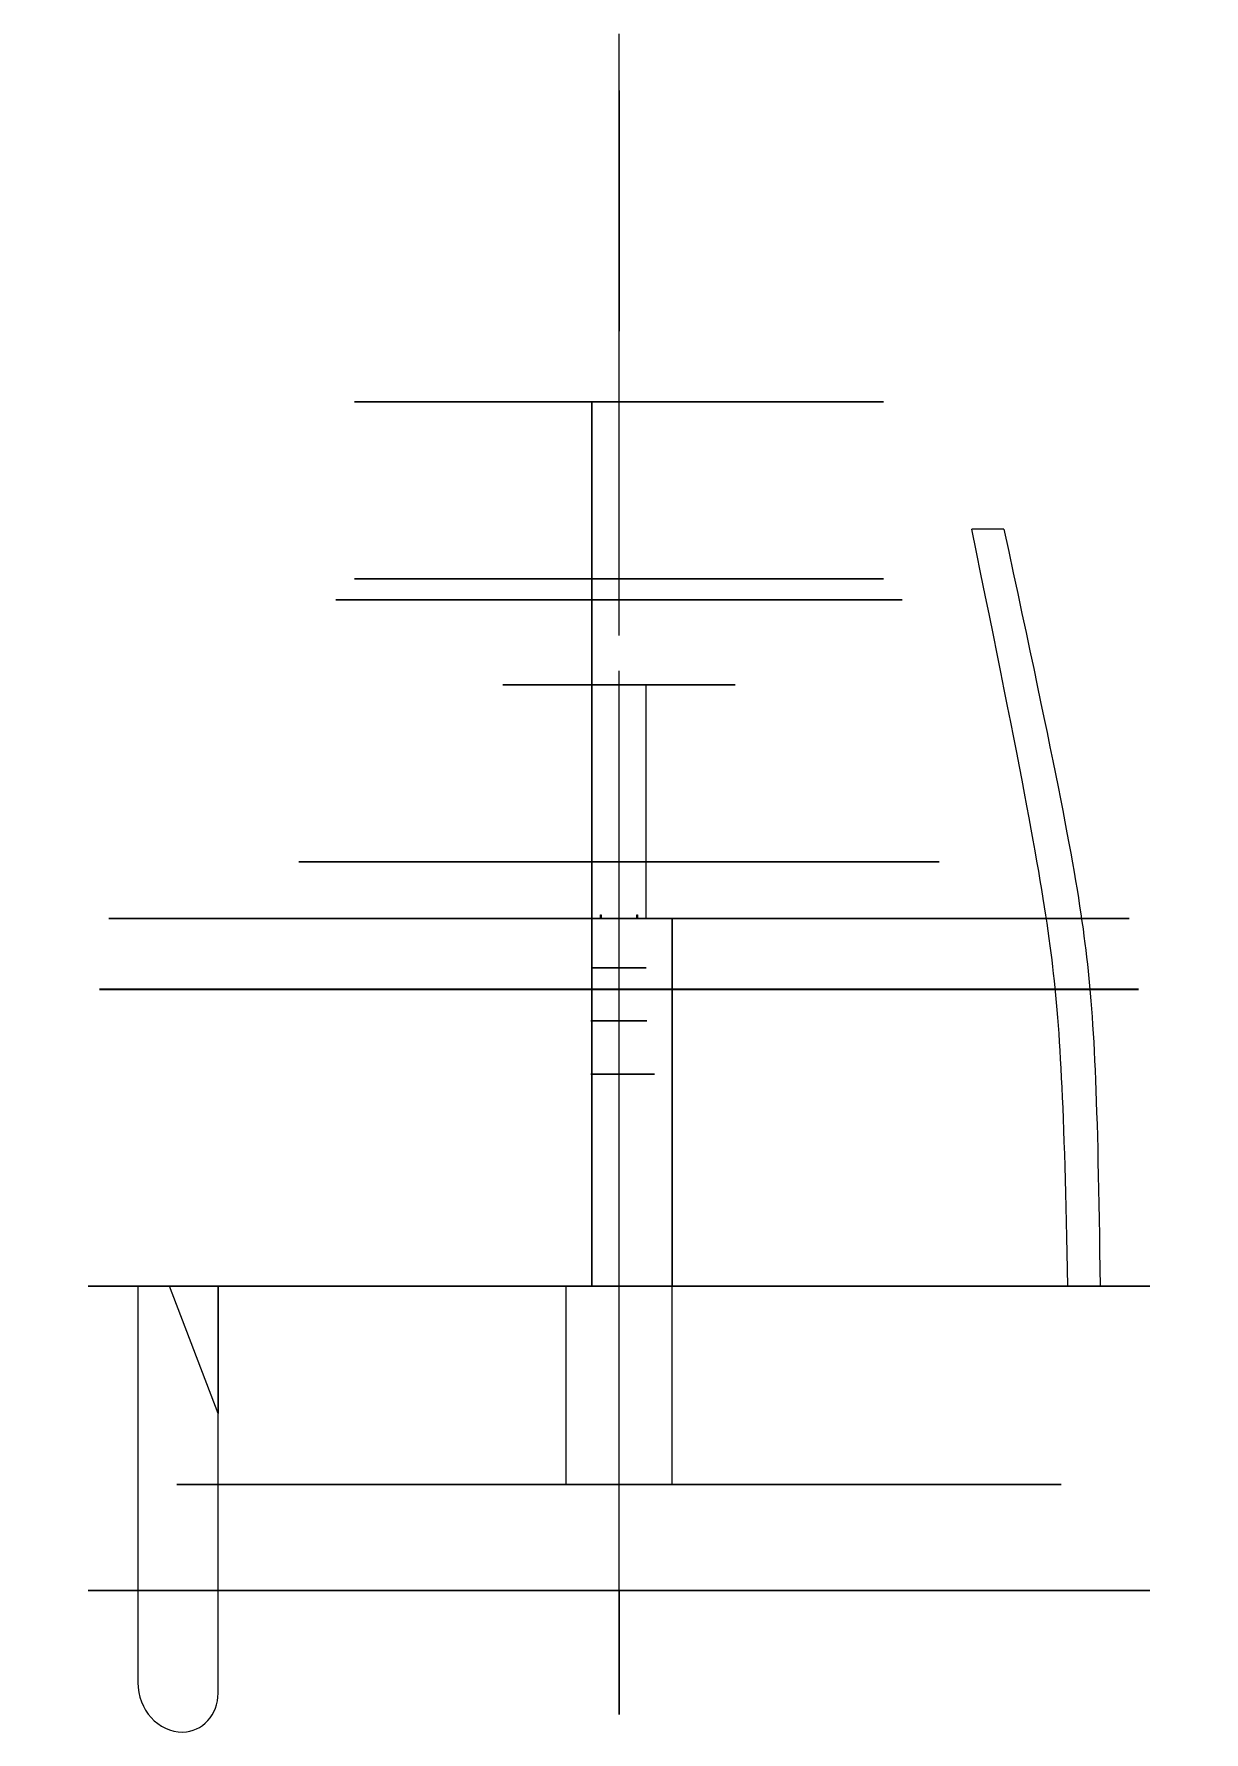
# Model space of a CAD drawing. Header units: centimetres. Extents: x -8.3 to 8.3, y -2 to 22.
import ezdxf

# ---------------------------------------------------------------- set-up
doc = ezdxf.new("R2010")
doc.units = ezdxf.units.CM
doc.header["$MEASUREMENT"] = 0
for name, color, linetype in [('DC  MOTOR v2_Sketch1', 7, 'Continuous'), ('Engine v84_Sketch1', 7, 'Continuous'), ('Engine v84_Sketch11', 7, 'Continuous'), ('Engine v84_Sketch12', 7, 'Continuous'), ('Engine v84_Sketch13', 7, 'Continuous'), ('Engine v84_Sketch14', 7, 'Continuous'), ('Engine v84_Sketch15', 7, 'Continuous'), ('Engine v84_Sketch16', 7, 'Continuous'), ('Engine v84_Sketch17', 7, 'Continuous'), ('Engine v84_Sketch18', 7, 'Continuous'), ('Engine v84_Sketch19', 7, 'Continuous'), ('Engine v84_Sketch20', 7, 'Continuous'), ('Engine v84_Sketch21', 7, 'Continuous'), ('Engine v84_Sketch22', 7, 'Continuous'), ('Engine v84_Sketch23', 7, 'Continuous'), ('Engine v84_Sketch24', 7, 'Continuous'), ('Engine v84_Sketch25', 7, 'Continuous'), ('Engine v84_Sketch26', 7, 'Continuous'), ('Engine v84_Sketch27', 7, 'Continuous'), ('Engine v84_Sketch28', 7, 'Continuous'), ('Engine v84_Sketch29', 7, 'Continuous'), ('Engine v84_Sketch30', 7, 'Continuous'), ('Engine v84_Sketch31', 7, 'Continuous'), ('Engine v84_Sketch32', 7, 'Continuous'), ('Engine v84_Sketch33', 7, 'Continuous'), ('Engine v84_Sketch34', 7, 'Continuous'), ('Engine v84_Sketch35', 7, 'Continuous'), ('Engine v84_Sketch36', 7, 'Continuous'), ('Engine v84_Sketch37', 7, 'Continuous'), ('Engine v84_Sketch38', 7, 'Continuous'), ('Engine v84_Sketch39', 7, 'Continuous'), ('Engine v84_Sketch4', 7, 'Continuous'), ('Engine v84_Sketch41', 7, 'Continuous'), ('Engine v84_Sketch42', 7, 'Continuous'), ('Engine v84_Sketch44', 7, 'Continuous'), ('Engine v84_Sketch45', 7, 'Continuous'), ('Engine v84_Sketch46', 7, 'Continuous'), ('Engine v84_Sketch48', 7, 'Continuous'), ('Engine v84_Sketch49', 7, 'Continuous'), ('Engine v84_Sketch5', 7, 'Continuous'), ('Engine v84_Sketch50', 7, 'Continuous'), ('Engine v84_Sketch6', 7, 'Continuous'), ('Engine v84_Sketch8', 7, 'Continuous'), ('Engine v84_Sketch9', 7, 'Continuous'), ('Turbofan v6_Sketch1', 7, 'Continuous'), ('Turbofan v6_Sketch2', 7, 'Continuous'), ('Turbofan v6_Sketch3', 7, 'Continuous')]:
    doc.layers.add(name, color=color, linetype=linetype)

# ---------------------------------------------------------------- blocks, each defined once
blk = doc.blocks.new('Turbofanv6')
at = {"layer": 'Turbofan v6_Sketch1', "extrusion": (0, 1, 0)}
for radius in [6, 5.75, 1.25, 0.7, 0.1]:
    blk.add_circle((0, 0), radius, dxfattribs=at)
at = {"layer": 'Turbofan v6_Sketch1'}
blk.add_point((0, 0), dxfattribs=at)
at = {"layer": 'Turbofan v6_Sketch2', "extrusion": (0, 1, 0)}
for radius in [6, 0.7, 0.7, 0.1]:
    blk.add_circle((0, 0, 1.5), radius, dxfattribs=at)
at = {"layer": 'Turbofan v6_Sketch2'}
blk.add_point((0, 1.5), dxfattribs=at)
at = {"layer": 'Turbofan v6_Sketch3'}
for p, q in [((0, -1.75, 0.02), (0, 0, 1.2)), ((0, 0, 1.2), (0, 0)), ((0, 0, 0.02), (0, -1.75, 0.02))]:
    blk.add_line(p, q, dxfattribs=at)
blk.add_point((0, 0), dxfattribs=at)
blk = doc.blocks.new('DCMOTORv2')
at = {"layer": 'DC  MOTOR v2_Sketch1'}
for p, q in [((0, 0, 0.75), (-0.325, 0, 0.75)), ((0, 0, 1.5), (1.35, 0, 1.5)), ((0, 0), (0, 0, 1.5)), ((1.35, 0), (0, 0)), ((1.35, 0, 0.75), (1.675, 0, 0.75)), ((1.35, 0, 1.5), (1.35, 0))]:
    blk.add_line(p, q, dxfattribs=at)
at = {"layer": 'DC  MOTOR v2_Sketch1', "extrusion": (0, 1, 0)}
for centre, start, end in [((-0.703, 0.75), 313.1426, 46.8574), ((-0.647, 0.75), 133.1426, 226.8574)]:
    blk.add_arc(centre, 1.028, start, end, dxfattribs=at)
at = {"layer": 'DC  MOTOR v2_Sketch1'}
blk.add_point((0, 0), dxfattribs=at)

msp = doc.modelspace()

# ---------------------------------------------------------------- linework, layer by layer
at = {"layer": 'Engine v84_Sketch1'}
for p, q in [((-5.664, 0, 2.641), (-6.797, 0, 3.17)), ((-6.5, 0), (6.5, 0)), ((0, 0), (-5.664, 0, 2.641)), ((0, 0), (6.25, 0)), ((0, 0), (6.25, 0)), ((0, 0), (5.664, 0, 2.641)), ((5.664, 0, 2.641), (6.797, 0, 3.17))]:
    msp.add_line(p, q, dxfattribs=at)
at = {"layer": 'Engine v84_Sketch1', "extrusion": (0, 1, 0)}
for radius in [7.5, 6.75, 6.25, 5, 4, 3.5, 2.5]:
    msp.add_circle((0, 0), radius, dxfattribs=at)
at = {"layer": 'Engine v84_Sketch1'}
msp.add_point((0, 0), dxfattribs=at)
at = {"layer": 'Engine v84_Sketch11'}
for p, q in [((-0.75, 10.3, -6.476), (-0.75, 10.3, -1.459)), ((0.75, 10.3, -1.459), (0.75, 10.3, -6.476))]:
    msp.add_line(p, q, dxfattribs=at)
at = {"layer": 'Engine v84_Sketch11', "extrusion": (0, 1, 0)}
for radius in [4.523, 1.64, 1.25, 1.25]:
    msp.add_circle((0, 0, 10.3), radius, dxfattribs=at)
msp.add_arc((0, 0, 10.3), 1.64, 297.2119, 242.7881, dxfattribs=at)
at = {"layer": 'Engine v84_Sketch11'}
for points in [[(0, 10.3, -6.519), (-0.251, 10.3, -6.519), (-0.501, 10.3, -6.504), (-0.75, 10.3, -6.476)], [(0.75, 10.3, -6.476), (0.501, 10.3, -6.504), (0.251, 10.3, -6.519), (0, 10.3, -6.519)]]:
    msp.add_open_spline(points, degree=3, dxfattribs=at)
msp.add_point((0, 10.3), dxfattribs=at)
at = {"layer": 'Engine v84_Sketch12'}
for p, q in [((0, 10.3, 1.6), (0, 13, 4)), ((0, 10.3, 1.3), (0, 13, 3.6)), ((0, 13, 3.6), (0, 13, 4)), ((0, 10.3, 1.3), (0, 10.3, 1.6))]:
    msp.add_line(p, q, dxfattribs=at)
msp.add_point((0, 0), dxfattribs=at)
at = {"layer": 'Engine v84_Sketch13', "extrusion": (0, 1, 0)}
msp.add_circle((0, 0, 14), 4, dxfattribs=at)
at = {"layer": 'Engine v84_Sketch13'}
msp.add_point((0, 14), dxfattribs=at)
at = {"layer": 'Engine v84_Sketch14'}
for p, q in [((0, 13.5, 4), (0, 22)), ((0, 21), (0, 22)), ((0, 13.5, 3.5), (0, 21)), ((0, 13.5, 3.5), (0, 13.5, 4))]:
    msp.add_line(p, q, dxfattribs=at)
msp.add_point((0, 0), dxfattribs=at)
at = {"layer": 'Engine v84_Sketch15'}
for p, q in [((-5.664, 4.3, 2.641), (-6.797, 4.3, 3.17)), ((-6.797, 4.3, 3.17), (-6.797, -1.3, 3.17)), ((-5.664, 2.5, 2.641), (-6.349, 4.3, 2.96)), ((-5.664, 4.3, 2.641), (-6.349, 4.3, 2.96)), ((-5.664, -1.45, 2.641), (-5.664, 4.3, 2.641)), ((-5.664, 4.3, 2.641), (-5.664, 2.5, 2.641))]:
    msp.add_line(p, q, dxfattribs=at)
at = {"layer": 'Engine v84_Sketch15', "extrusion": (0.422618, 0, 0.906308)}
for centre, radius, start, end in [((-1.3, 6.8), 0.7, 90, 180), ((-1.45, 6.8), 0.55, 180, 270)]:
    msp.add_arc(centre, radius, start, end, dxfattribs=at)
at = {"layer": 'Engine v84_Sketch15'}
msp.add_point((0, 0), dxfattribs=at)
at = {"layer": 'Engine v84_Sketch16'}
for p, q in [((-1.5, 1.5, 0), (-1.5, 1.5, -0.5)), ((-0.75, 1.5, -1.25), (0.75, 1.5, -1.25)), ((0.683, 1.5, -0.77), (-0.683, 1.5, -0.77)), ((-0.683, 1.5, 0.77), (0.683, 1.5, 0.77)), ((0.679, 1.5, -0.76), (-0.679, 1.5, -0.76)), ((-0.679, 1.5, 0.76), (0.679, 1.5, 0.76)), ((-0.675, 1.5, 0.75), (0.675, 1.5, 0.75)), ((0.675, 1.5, -0.75), (-0.675, 1.5, -0.75)), ((0.839, 1.5, 1), (-0.5, 1.5, 1)), ((1.5, 1.5), (1.5, 1.5, 0.75)), ((1.5, 1.5, -0.5), (1.5, 1.5))]:
    msp.add_line(p, q, dxfattribs=at)
at = {"layer": 'Engine v84_Sketch16', "extrusion": (0, -1, -2.77556e-17)}
for centre, radius, start, end in [((-0.5, 0, -1.5), 1, 90, 180), ((-0.75, -0.5, -1.5), 0.75, 180, 270), ((0.028, 0, -1.5), 1.048, 132.7085, 227.2915), ((0.028, 0, -1.5), 1.038, 132.9239, 227.0761), ((0.028, 0, -1.5), 1.028, 133.1426, 226.8574), ((-0.028, 0, -1.5), 1.028, 313.1426, 46.8574), ((-0.028, 0, -1.5), 1.038, 312.9239, 47.0761), ((-0.028, 0, -1.5), 1.048, 312.7085, 47.2915), ((0.75, -0.5, -1.5), 0.75, 270, 0), ((0.839, 0, -1.5), 1, 48.5904, 90)]:
    msp.add_arc(centre, radius, start, end, dxfattribs=at)
at = {"layer": 'Engine v84_Sketch16'}
msp.add_point((0, 1.5), dxfattribs=at)
at = {"layer": 'Engine v84_Sketch17'}
for p, q in [((-1.5, 4.3, -0.5), (-1.5, 4.3, 0)), ((-1.161, 4.3, 0.75), (-0.704, 4.3, 0.75)), ((0.75, 4.3, -1.25), (-0.75, 4.3, -1.25)), ((-0.704, 4.3, 0.75), (-0.69, 4.3, 0.75)), ((-0.683, 4.3, 0.77), (0.683, 4.3, 0.77)), ((-0.679, 4.3, -0.76), (0.679, 4.3, -0.76)), ((0.679, 4.3, 0.76), (-0.679, 4.3, 0.76)), ((0.704, 4.3, 0.75), (0.69, 4.3, 0.75)), ((0.704, 4.3, 0.75), (1.161, 4.3, 0.75)), ((1.5, 4.3), (1.5, 4.3, -0.5))]:
    msp.add_line(p, q, dxfattribs=at)
at = {"layer": 'Engine v84_Sketch17', "extrusion": (0, 1, 0)}
for centre, radius, start, end in [((0.75, -0.5, 4.3), 0.75, 270, 0), ((0.5, 0, 4.3), 1, 0, 48.5904), ((-0.028, 0, 4.3), 1.038, 312.9239, 47.0761), ((-0.028, 0, 4.3), 1.048, 45.7029, 47.2915), ((0.028, 0, 4.3), 1.038, 132.9239, 227.0761), ((0.028, 0, 4.3), 1.048, 132.7085, 134.2971), ((-0.75, -0.5, 4.3), 0.75, 180, 270), ((-0.5, 0, 4.3), 1, 131.4096, 180)]:
    msp.add_arc(centre, radius, start, end, dxfattribs=at)
at = {"layer": 'Engine v84_Sketch17'}
msp.add_point((0, 4.3), dxfattribs=at)
at = {"layer": 'Engine v84_Sketch18'}
for p, q in [((0.75, 4.3, -1.25), (-0.75, 4.3, -1.25)), ((-0.75, 4.3, -1.25), (-0.75, 1.5, -1.25)), ((0.75, 1.5, -1.25), (0.75, 4.3, -1.25)), ((-0.75, 1.5, -1.25), (0.75, 1.5, -1.25))]:
    msp.add_line(p, q, dxfattribs=at)
msp.add_point((0, 0, -1.25), dxfattribs=at)
at = {"layer": 'Engine v84_Sketch19'}
for p, q in [((-6.344, 4.3, 2.958), (-6.797, 4.3, 3.17)), ((-0.75, 4.3, -1.459), (-0.75, 4.3, -6.96)), ((-0.4, 4.3, -6.9), (-0.4, 4.3, -1.5)), ((0.4, 4.3, -6.9), (-0.4, 4.3, -6.9)), ((-0.4, 4.3, -1.5), (0.4, 4.3, -1.5)), ((0.4, 4.3, -1.5), (0.4, 4.3, -6.9)), ((0.75, 4.3, -6.96), (0.75, 4.3, -1.459)), ((6.797, 4.3, 3.17), (6.344, 4.3, 2.958))]:
    msp.add_line(p, q, dxfattribs=at)
at = {"layer": 'Engine v84_Sketch19', "extrusion": (0, -1, 0)}
msp.add_circle((0, 0, -4.3), 1.25, dxfattribs=at)
for radius, start, end in [(7.5, 155, 270), (7, 155, 263.8494), (1.64, 297.2119, 242.7881), (7.5, 270, 25), (7, 276.1506, 25)]:
    msp.add_arc((0, 0, -4.3), radius, start, end, dxfattribs=at)
at = {"layer": 'Engine v84_Sketch19'}
msp.add_point((0, 4.3), dxfattribs=at)
at = {"layer": 'Engine v84_Sketch20'}
for p, q in [((-0.4, 7.3, -6.9), (-0.4, 7.3, -1.5)), ((0.4, 7.3, -6.9), (-0.4, 7.3, -6.9)), ((-0.4, 7.3, -1.5), (0.4, 7.3, -1.5)), ((-0.385, 7.3, -6.885), (-0.385, 7.3, -1.515)), ((0.385, 7.3, -6.885), (-0.385, 7.3, -6.885)), ((-0.385, 7.3, -1.515), (0.385, 7.3, -1.515)), ((0.385, 7.3, -1.515), (0.385, 7.3, -6.885)), ((0.4, 7.3, -1.5), (0.4, 7.3, -6.9))]:
    msp.add_line(p, q, dxfattribs=at)
msp.add_point((0, 7.3), dxfattribs=at)
at = {"layer": 'Engine v84_Sketch21'}
msp.add_point((0, 7.3), dxfattribs=at)
at = {"layer": 'Engine v84_Sketch22'}
for p, q in [((0.75, 10.3, -4.481), (-0.75, 10.3, -4.481)), ((-0.75, 10.3, -6.476), (-0.75, 10.3, -1.459)), ((0.75, 10.3, -1.459), (0.75, 10.3, -6.476))]:
    msp.add_line(p, q, dxfattribs=at)
at = {"layer": 'Engine v84_Sketch22', "extrusion": (0, 1, 0)}
msp.add_circle((0, 0, 10.3), 1.6, dxfattribs=at)
msp.add_arc((0, 0, 10.3), 1.64, 297.2119, 242.7881, dxfattribs=at)
at = {"layer": 'Engine v84_Sketch22'}
for points in [[(0, 10.3, -6.519), (-0.251, 10.3, -6.519), (-0.501, 10.3, -6.504), (-0.75, 10.3, -6.476)], [(0.75, 10.3, -6.476), (0.501, 10.3, -6.504), (0.251, 10.3, -6.519), (0, 10.3, -6.519)]]:
    msp.add_open_spline(points, degree=3, dxfattribs=at)
msp.add_point((0, 10.3), dxfattribs=at)
at = {"layer": 'Engine v84_Sketch23'}
for p, q in [((-0.75, 12.8, -5.945), (-0.75, 12.8, -1.459)), ((0.75, 12.8, -1.459), (0.75, 12.8, -5.945))]:
    msp.add_line(p, q, dxfattribs=at)
at = {"layer": 'Engine v84_Sketch23', "extrusion": (0, 1, 0)}
for radius in [1.64, 1.25]:
    msp.add_circle((0, 0, 12.8), radius, dxfattribs=at)
msp.add_arc((0, 0, 12.8), 1.64, 297.2119, 242.7881, dxfattribs=at)
at = {"layer": 'Engine v84_Sketch23'}
for points in [[(-0.75, 12.8, -5.945), (-0.502, 12.8, -5.976), (-0.251, 12.8, -5.992), (0, 12.8, -5.992)], [(0, 12.8, -5.992), (0.251, 12.8, -5.992), (0.502, 12.8, -5.976), (0.75, 12.8, -5.945)]]:
    msp.add_open_spline(points, degree=3, dxfattribs=at)
msp.add_point((0, 12.8), dxfattribs=at)
at = {"layer": 'Engine v84_Sketch24', "extrusion": (0, 1, 0)}
for radius in [3.737, 1.645, 1.64, 1.25]:
    msp.add_circle((0, 0, 16.8), radius, dxfattribs=at)
at = {"layer": 'Engine v84_Sketch24'}
msp.add_point((0, 16.8), dxfattribs=at)
at = {"layer": 'Engine v84_Sketch25', "extrusion": (0, 1, 0)}
for radius in [3.737, 2.7, 1.645]:
    msp.add_circle((0, 0, 14.3), radius, dxfattribs=at)
at = {"layer": 'Engine v84_Sketch25'}
msp.add_point((0, 14.3), dxfattribs=at)
at = {"layer": 'Engine v84_Sketch26'}
for p, q in [((0, 18.367, 2.32), (0, 18.367, 2.6)), ((0, 14.3, 2.32), (0, 18.367, 2.32)), ((0, 14.3, 3.7), (0, 14.3, 2.32))]:
    msp.add_line(p, q, dxfattribs=at)
msp.add_point((0, 0), dxfattribs=at)
at = {"layer": 'Engine v84_Sketch27', "extrusion": (0, 1, 0)}
for radius in [1.64, 1.25, 1.2]:
    msp.add_circle((0, 0, 16.8), radius, dxfattribs=at)
at = {"layer": 'Engine v84_Sketch27'}
msp.add_point((0, 16.8), dxfattribs=at)
at = {"layer": 'Engine v84_Sketch28', "extrusion": (0, 1, 0)}
msp.add_circle((0, 0, 16.8), 1.9, dxfattribs=at)
at = {"layer": 'Engine v84_Sketch28'}
msp.add_point((0, 16.8), dxfattribs=at)
at = {"layer": 'Engine v84_Sketch29'}
for p, q in [((0, 21.2), (0, 17.8, 1.9)), ((0, 17.8), (0, 21.2)), ((0, 17.8), (0, 17.8, 1.9))]:
    msp.add_line(p, q, dxfattribs=at)
msp.add_point((0, 0), dxfattribs=at)
at = {"layer": 'Engine v84_Sketch30'}
for p, q in [((5.438, 15, 2.536), (4.985, 15, 2.324)), ((6.165, 8.495, 2.875), (6.654, 8.495, 3.103)), ((6.344, 4.3, 2.958), (6.797, 4.3, 3.17)), ((6.797, 4.3, 3.17), (6.797, 4.3, 3.17))]:
    msp.add_line(p, q, dxfattribs=at)
for points, knots in [([(6.344, 4.3, 2.958), (6.291, 6.916, 2.934), (6.238, 7.975, 2.909), (5.97, 10.083, 2.784), (5.702, 11.493, 2.659), (4.985, 15, 2.324)], [-21.238824, -21.238824, -21.238824, -21.238824, -10.787354, -10.787354, 0, 0, 0, 0]), ([(5.438, 15, 2.536), (6.177, 11.576, 2.88), (6.448, 10.211, 3.007), (6.715, 8.109, 3.131), (6.763, 7.02, 3.154), (6.797, 4.3, 3.17)], [-16.537482, -16.537482, -16.537482, -16.537482, -8.161711, -8.161711, -0.000008, -0.000008, -0.000008, -0.000008])]:
    msp.add_open_spline(points, degree=3, knots=knots, dxfattribs=at)
msp.add_point((0, 0), dxfattribs=at)
at = {"layer": 'Engine v84_Sketch31'}
for p, q in [((-6.654, 8.495, 3.103), (-6.165, 8.495, 2.875)), ((-0.75, 8.495, -6.761), (-0.75, 8.495, -1.459)), ((-0.25, 8.495, -1.6), (-0.25, 8.495, -4.6)), ((-0.25, 8.495, -4.6), (0.25, 8.495, -4.6)), ((0.25, 8.495, -1.6), (-0.25, 8.495, -1.6)), ((0.25, 8.495, -4.6), (0.25, 8.495, -1.6)), ((0.75, 8.495, -1.459), (0.75, 8.495, -6.761)), ((6.165, 8.495, 2.875), (6.654, 8.495, 3.103))]:
    msp.add_line(p, q, dxfattribs=at)
at = {"layer": 'Engine v84_Sketch31', "extrusion": (0, 1, 0)}
msp.add_circle((0, 0, 8.495), 1.25, dxfattribs=at)
msp.add_arc((0, 0, 8.495), 1.64, 297.2119, 242.7881, dxfattribs=at)
at = {"layer": 'Engine v84_Sketch31'}
for points, knots in [([(-6.654, 8.495, 3.103), (-6.886, 8.495, 2.604), (-7.062, 8.495, 2.08), (-7.293, 8.495, 1.004), (-7.348, 8.495, 0.454), (-7.328, 8.495, -1.052), (-7.129, 8.495, -1.997), (-6.38, 8.495, -3.756), (-5.837, 8.495, -4.554), (-4.477, 8.495, -5.897), (-3.672, 8.495, -6.429), (-1.903, 8.495, -7.155), (-0.956, 8.495, -7.341), (0, 8.495, -7.341)], [-14.774625, -14.774625, -14.774625, -14.774625, -13.123073, -13.123073, -11.471522, -11.471522, -8.603642, -8.603642, -5.735761, -5.735761, -2.867881, -2.867881, 0, 0, 0, 0]), ([(-0.75, 8.495, -6.761), (-1.007, 8.495, -6.732), (-1.263, 8.495, -6.689), (-2.013, 8.495, -6.518), (-2.496, 8.495, -6.348), (-3.753, 8.495, -5.742), (-4.468, 8.495, -5.205), (-5.652, 8.495, -3.887), (-6.11, 8.495, -3.119), (-6.705, 8.495, -1.45), (-6.836, 8.495, -0.566), (-6.753, 8.495, 1.204), (-6.539, 8.495, 2.072), (-6.165, 8.495, 2.875)], [-12.937601, -12.937601, -12.937601, -12.937601, -12.159613, -12.159613, -10.629314, -10.629314, -7.971986, -7.971986, -5.314657, -5.314657, -2.657329, -2.657329, 0, 0, 0, 0]), ([(0, 8.495, -7.341), (0.551, 8.495, -7.341), (1.099, 8.495, -7.279), (2.173, 8.495, -7.034), (2.694, 8.495, -6.851), (4.051, 8.495, -6.197), (4.822, 8.495, -5.617), (6.1, 8.495, -4.195), (6.594, 8.495, -3.366), (7.236, 8.495, -1.565), (7.378, 8.495, -0.611), (7.288, 8.495, 1.299), (7.058, 8.495, 2.236), (6.654, 8.495, 3.103)], [-14.774625, -14.774625, -14.774625, -14.774625, -13.123073, -13.123073, -11.471522, -11.471522, -8.603642, -8.603642, -5.735761, -5.735761, -2.867881, -2.867881, 0, 0, 0, 0]), ([(6.165, 8.495, 2.875), (6.381, 8.495, 2.413), (6.544, 8.495, 1.927), (6.758, 8.495, 0.93), (6.809, 8.495, 0.421), (6.79, 8.495, -0.975), (6.606, 8.495, -1.85), (5.912, 8.495, -3.48), (5.409, 8.495, -4.219), (4.148, 8.495, -5.464), (3.402, 8.495, -5.957), (1.995, 8.495, -6.534), (1.378, 8.495, -6.691), (0.75, 8.495, -6.761)], [-13.689912, -13.689912, -13.689912, -13.689912, -12.159613, -12.159613, -10.629314, -10.629314, -7.971986, -7.971986, -5.314657, -5.314657, -2.657329, -2.657329, -0.753165, -0.753165, -0.753165, -0.753165])]:
    msp.add_open_spline(points, degree=3, knots=knots, dxfattribs=at)
msp.add_point((0, 8.495), dxfattribs=at)
at = {"layer": 'Engine v84_Sketch32'}
for p, q in [((-6.165, 8.495, 2.875), (-6.654, 8.495, 3.103)), ((-0.75, 8.495, -1.459), (-0.75, 8.495, -6.761)), ((-0.26, 8.495, -1.59), (0.26, 8.495, -1.59)), ((-0.26, 8.495, -4.61), (-0.26, 8.495, -1.59)), ((0.26, 8.495, -4.61), (-0.26, 8.495, -4.61)), ((-0.25, 8.495, -4.6), (-0.25, 8.495, -1.6)), ((0.25, 8.495, -4.6), (-0.25, 8.495, -4.6)), ((-0.25, 8.495, -1.6), (0.25, 8.495, -1.6)), ((0.25, 8.495, -1.6), (0.25, 8.495, -4.6)), ((0.26, 8.495, -1.59), (0.26, 8.495, -4.61)), ((0.75, 8.495, -6.761), (0.75, 8.495, -1.459)), ((6.654, 8.495, 3.103), (6.165, 8.495, 2.875))]:
    msp.add_line(p, q, dxfattribs=at)
at = {"layer": 'Engine v84_Sketch32', "extrusion": (0, -1, 0)}
msp.add_circle((0, 0, -8.495), 1.25, dxfattribs=at)
msp.add_arc((0, 0, -8.495), 1.64, 297.2119, 242.7881, dxfattribs=at)
at = {"layer": 'Engine v84_Sketch32'}
for points, knots in [([(-6.654, 8.495, 3.103), (-6.886, 8.495, 2.604), (-7.062, 8.495, 2.08), (-7.293, 8.495, 1.004), (-7.348, 8.495, 0.454), (-7.328, 8.495, -1.052), (-7.129, 8.495, -1.997), (-6.38, 8.495, -3.756), (-5.837, 8.495, -4.554), (-4.477, 8.495, -5.897), (-3.672, 8.495, -6.429), (-1.903, 8.495, -7.155), (-0.956, 8.495, -7.341), (0, 8.495, -7.341)], [-14.774625, -14.774625, -14.774625, -14.774625, -13.123073, -13.123073, -11.471522, -11.471522, -8.603642, -8.603642, -5.735761, -5.735761, -2.867881, -2.867881, 0, 0, 0, 0]), ([(-0.75, 8.495, -6.761), (-1.007, 8.495, -6.732), (-1.263, 8.495, -6.689), (-2.013, 8.495, -6.518), (-2.496, 8.495, -6.348), (-3.753, 8.495, -5.742), (-4.468, 8.495, -5.205), (-5.652, 8.495, -3.887), (-6.11, 8.495, -3.119), (-6.705, 8.495, -1.45), (-6.836, 8.495, -0.566), (-6.753, 8.495, 1.204), (-6.539, 8.495, 2.072), (-6.165, 8.495, 2.875)], [-12.937601, -12.937601, -12.937601, -12.937601, -12.159613, -12.159613, -10.629314, -10.629314, -7.971986, -7.971986, -5.314657, -5.314657, -2.657329, -2.657329, 0, 0, 0, 0]), ([(0, 8.495, -7.341), (0.551, 8.495, -7.341), (1.099, 8.495, -7.279), (2.173, 8.495, -7.034), (2.694, 8.495, -6.851), (4.051, 8.495, -6.197), (4.822, 8.495, -5.617), (6.1, 8.495, -4.195), (6.594, 8.495, -3.366), (7.236, 8.495, -1.565), (7.378, 8.495, -0.611), (7.288, 8.495, 1.299), (7.058, 8.495, 2.236), (6.654, 8.495, 3.103)], [-14.774625, -14.774625, -14.774625, -14.774625, -13.123073, -13.123073, -11.471522, -11.471522, -8.603642, -8.603642, -5.735761, -5.735761, -2.867881, -2.867881, 0, 0, 0, 0]), ([(6.165, 8.495, 2.875), (6.381, 8.495, 2.413), (6.544, 8.495, 1.927), (6.758, 8.495, 0.93), (6.809, 8.495, 0.421), (6.79, 8.495, -0.975), (6.606, 8.495, -1.85), (5.912, 8.495, -3.48), (5.409, 8.495, -4.219), (4.148, 8.495, -5.464), (3.402, 8.495, -5.957), (1.995, 8.495, -6.534), (1.378, 8.495, -6.691), (0.75, 8.495, -6.761)], [-13.689912, -13.689912, -13.689912, -13.689912, -12.159613, -12.159613, -10.629314, -10.629314, -7.971986, -7.971986, -5.314657, -5.314657, -2.657329, -2.657329, -0.753165, -0.753165, -0.753165, -0.753165])]:
    msp.add_open_spline(points, degree=3, knots=knots, dxfattribs=at)
msp.add_point((0, 8.495), dxfattribs=at)
at = {"layer": 'Engine v84_Sketch33'}
for p, q in [((-6.344, 4.3, 2.958), (-6.797, 4.3, 3.17)), ((-0.75, 4.3, -1.459), (-0.75, 4.3, -6.96)), ((-0.405, 4.3, -1.495), (0.405, 4.3, -1.495)), ((0.405, 4.3, -6.905), (-0.405, 4.3, -6.905)), ((-0.405, 4.3, -6.905), (-0.405, 4.3, -1.495)), ((-0.4, 4.3, -6.9), (-0.4, 4.3, -1.5)), ((-0.4, 4.3, -1.5), (0.4, 4.3, -1.5)), ((0.4, 4.3, -6.9), (-0.4, 4.3, -6.9)), ((0.4, 4.3, -1.5), (0.4, 4.3, -6.9)), ((0.405, 4.3, -1.495), (0.405, 4.3, -6.905)), ((0.75, 4.3, -6.96), (0.75, 4.3, -1.459)), ((6.797, 4.3, 3.17), (6.344, 4.3, 2.958))]:
    msp.add_line(p, q, dxfattribs=at)
at = {"layer": 'Engine v84_Sketch33', "extrusion": (0, -1, 0)}
msp.add_circle((0, 0, -4.3), 1.25, dxfattribs=at)
for radius, start, end in [(7.5, 155, 270), (7, 155, 263.8494), (1.64, 297.2119, 242.7881), (7.5, 270, 25), (7, 276.1506, 25)]:
    msp.add_arc((0, 0, -4.3), radius, start, end, dxfattribs=at)
at = {"layer": 'Engine v84_Sketch33'}
msp.add_point((0, 4.3), dxfattribs=at)
at = {"layer": 'Engine v84_Sketch34'}
for p, q in [((-6.344, 4.3, 2.958), (-6.797, 4.3, 3.17)), ((-1.64, 4.3, 0), (1.64, 4.3, 0)), ((-0.75, 4.3, -1.459), (-0.75, 4.3, -6.96)), ((-0.405, 4.3, -6.905), (-0.405, 4.3, -1.495)), ((0.405, 4.3, -6.905), (-0.405, 4.3, -6.905)), ((-0.405, 4.3, -1.495), (0.405, 4.3, -1.495)), ((0.405, 4.3, -1.495), (0.405, 4.3, -6.905)), ((0.75, 4.3, -6.96), (0.75, 4.3, -1.459)), ((6.797, 4.3, 3.17), (6.344, 4.3, 2.958))]:
    msp.add_line(p, q, dxfattribs=at)
at = {"layer": 'Engine v84_Sketch34', "extrusion": (0, -1, 0)}
msp.add_circle((0, 0, -4.3), 1.25, dxfattribs=at)
for radius, start, end in [(7.5, 155, 270), (7, 155, 263.8494), (1.64, 297.2119, 242.7881), (7.5, 270, 25), (7, 276.1506, 25)]:
    msp.add_arc((0, 0, -4.3), radius, start, end, dxfattribs=at)
at = {"layer": 'Engine v84_Sketch34'}
msp.add_point((0, 4.3), dxfattribs=at)
at = {"layer": 'Engine v84_Sketch35'}
for p, q in [((-6.344, 4.3, 2.958), (-6.797, 4.3, 3.17)), ((-1.25, 4.3, 0), (-1.64, 4.3, 0)), ((-0.75, 4.3, -1.459), (-0.75, 4.3, -6.96)), ((-0.405, 4.3, -1.495), (0.405, 4.3, -1.495)), ((-0.405, 4.3, -6.905), (-0.405, 4.3, -1.495)), ((0.405, 4.3, -6.905), (-0.405, 4.3, -6.905)), ((-0.395, 4.3, -1.505), (0.395, 4.3, -1.505)), ((-0.395, 4.3, -6.895), (-0.395, 4.3, -1.505)), ((0.395, 4.3, -6.895), (-0.395, 4.3, -6.895)), ((0.395, 4.3, -1.505), (0.395, 4.3, -6.895)), ((0.405, 4.3, -1.495), (0.405, 4.3, -6.905)), ((0.75, 4.3, -6.96), (0.75, 4.3, -1.459)), ((1.64, 4.3, 0), (1.25, 4.3, 0)), ((6.797, 4.3, 3.17), (6.344, 4.3, 2.958))]:
    msp.add_line(p, q, dxfattribs=at)
at = {"layer": 'Engine v84_Sketch35', "extrusion": (0, -1, 0)}
for radius, start, end in [(7.5, 155, 270), (7, 155, 263.8494), (1.64, 180.0132, 242.7881), (1.25, 180.0173, 359.9827), (7.5, 270, 25), (7, 276.1506, 25), (1.64, 297.2119, 359.9868)]:
    msp.add_arc((0, 0, -4.3), radius, start, end, dxfattribs=at)
at = {"layer": 'Engine v84_Sketch35'}
msp.add_point((0, 4.3), dxfattribs=at)
at = {"layer": 'Engine v84_Sketch36'}
for p, q in [((-0.395, 7.3, -4.505), (-0.395, 7.3, -1.505)), ((-0.395, 7.3, -1.505), (0.5, 7.3, -1.505)), ((-0.395, 7.3, -1.505), (-0.395, 7.3, -6.895)), ((0.5, 7.3, -4.505), (-0.395, 7.3, -4.505)), ((0.395, 7.3, -1.505), (-0.395, 7.3, -1.505)), ((-0.395, 7.3, -6.895), (0.395, 7.3, -6.895)), ((0.395, 7.3, -6.895), (0.395, 7.3, -1.505)), ((0.5, 7.3, -1.505), (0.5, 7.3, -4.505))]:
    msp.add_line(p, q, dxfattribs=at)
msp.add_point((0, 7.3), dxfattribs=at)
at = {"layer": 'Engine v84_Sketch37'}
for p, q in [((-6.165, 8.5, 2.875), (-6.653, 8.5, 3.102)), ((-1.64, 8.5, -0.008), (-1.25, 8.5, -0.008)), ((-0.75, 8.5, -1.459), (-0.75, 8.5, -6.76)), ((-0.26, 8.5, -4.505), (-0.395, 8.5, -4.505)), ((-0.395, 8.5, -4.505), (-0.395, 8.5, -1.505)), ((-0.395, 8.5, -1.505), (0.395, 8.5, -1.505)), ((0.26, 8.5, -4.61), (-0.26, 8.5, -4.61)), ((-0.26, 8.5, -4.61), (-0.26, 8.5, -4.505)), ((0.395, 8.5, -4.505), (0.26, 8.5, -4.505)), ((0.26, 8.5, -4.505), (0.26, 8.5, -4.61)), ((0.395, 8.5, -1.505), (0.395, 8.5, -4.505)), ((0.75, 8.5, -6.76), (0.75, 8.5, -1.459)), ((1.25, 8.5, -0.008), (1.64, 8.5, -0.008)), ((6.653, 8.5, 3.102), (6.165, 8.5, 2.875))]:
    msp.add_line(p, q, dxfattribs=at)
at = {"layer": 'Engine v84_Sketch37', "extrusion": (0, -1, 0)}
msp.add_circle((0, 0, -8.5), 1.25, dxfattribs=at)
msp.add_arc((0, 0, -8.5), 1.64, 297.2119, 242.7881, dxfattribs=at)
at = {"layer": 'Engine v84_Sketch37'}
for points, knots in [([(-6.653, 8.5, 3.102), (-6.886, 8.5, 2.603), (-7.062, 8.5, 2.08), (-7.293, 8.5, 1.004), (-7.347, 8.5, 0.454), (-7.328, 8.5, -1.052), (-7.129, 8.5, -1.996), (-6.38, 8.5, -3.755), (-5.837, 8.5, -4.553), (-4.476, 8.5, -5.896), (-3.671, 8.5, -6.428), (-1.903, 8.5, -7.154), (-0.956, 8.5, -7.341), (0, 8.5, -7.341)], [-14.773558, -14.773558, -14.773558, -14.773558, -13.122126, -13.122126, -11.470694, -11.470694, -8.60302, -8.60302, -5.735347, -5.735347, -2.867673, -2.867673, 0, 0, 0, 0]), ([(-0.75, 8.5, -6.76), (-1.007, 8.5, -6.732), (-1.263, 8.5, -6.689), (-2.013, 8.5, -6.517), (-2.496, 8.5, -6.348), (-3.753, 8.5, -5.741), (-4.468, 8.5, -5.205), (-5.652, 8.5, -3.887), (-6.109, 8.5, -3.119), (-6.704, 8.5, -1.45), (-6.836, 8.5, -0.566), (-6.753, 8.5, 1.204), (-6.539, 8.5, 2.072), (-6.165, 8.5, 2.875)], [-12.936417, -12.936417, -12.936417, -12.936417, -12.158561, -12.158561, -10.628395, -10.628395, -7.971296, -7.971296, -5.314197, -5.314197, -2.657099, -2.657099, 0, 0, 0, 0]), ([(0, 8.5, -7.341), (0.55, 8.5, -7.341), (1.099, 8.5, -7.279), (2.172, 8.5, -7.034), (2.694, 8.5, -6.851), (4.05, 8.5, -6.196), (4.822, 8.5, -5.617), (6.1, 8.5, -4.195), (6.593, 8.5, -3.366), (7.236, 8.5, -1.565), (7.378, 8.5, -0.611), (7.288, 8.5, 1.299), (7.057, 8.5, 2.236), (6.653, 8.5, 3.102)], [-14.773558, -14.773558, -14.773558, -14.773558, -13.122126, -13.122126, -11.470694, -11.470694, -8.60302, -8.60302, -5.735347, -5.735347, -2.867673, -2.867673, 0, 0, 0, 0]), ([(6.165, 8.5, 2.875), (6.38, 8.5, 2.412), (6.543, 8.5, 1.927), (6.757, 8.5, 0.93), (6.808, 8.5, 0.421), (6.79, 8.5, -0.975), (6.605, 8.5, -1.85), (5.911, 8.5, -3.48), (5.408, 8.5, -4.219), (4.148, 8.5, -5.463), (3.402, 8.5, -5.956), (1.995, 8.5, -6.534), (1.378, 8.5, -6.691), (0.75, 8.5, -6.76)], [-13.688728, -13.688728, -13.688728, -13.688728, -12.158561, -12.158561, -10.628395, -10.628395, -7.971296, -7.971296, -5.314197, -5.314197, -2.657099, -2.657099, -0.753165, -0.753165, -0.753165, -0.753165])]:
    msp.add_open_spline(points, degree=3, knots=knots, dxfattribs=at)
msp.add_point((0, 8.5), dxfattribs=at)
at = {"layer": 'Engine v84_Sketch38'}
for p, q in [((-0.4, 8.05, -1.5), (0.395, 8.05, -1.5)), ((0.395, 8.05, -6.895), (-0.4, 8.05, -6.895)), ((-0.4, 8.05, -6.895), (-0.4, 8.05, -1.5)), ((-0.395, 8.05, -4.505), (-0.395, 8.05, -6.895)), ((0.395, 8.05, -4.505), (-0.395, 8.05, -4.505)), ((-0.395, 8.05, -6.895), (0.395, 8.05, -6.895)), ((0.395, 8.05, -6.895), (0.395, 8.05, -4.505)), ((0.395, 8.05, -1.5), (0.395, 8.05, -6.895))]:
    msp.add_line(p, q, dxfattribs=at)
msp.add_point((0, 8.05), dxfattribs=at)
at = {"layer": 'Engine v84_Sketch39'}
for p, q in [((0.75, 9.5, -1.459), (0.75, 4.3, -1.459)), ((0.75, 9.5, -6.621), (0.75, 9.5, -1.459)), ((0.75, 8.495, -6.761), (0.75, 8.5, -6.76)), ((0.75, 4.3, -1.459), (0.75, 4.3, -6.96))]:
    msp.add_line(p, q, dxfattribs=at)
for points in [[(0.75, 8.5, -6.76), (0.75, 8.84, -6.722), (0.75, 9.162, -6.677), (0.75, 9.5, -6.621)], [(0.75, 4.3, -6.96), (0.75, 6.383, -6.913), (0.75, 7.514, -6.87), (0.75, 8.495, -6.761)]]:
    msp.add_open_spline(points, degree=3, dxfattribs=at)
msp.add_point((0.75, 0), dxfattribs=at)
at = {"layer": 'Engine v84_Sketch4'}
for p, q in [((0, 1.5, -1.25), (-1.5, 1.5, -1.25)), ((-1.5, 1.5, -1.25), (-1.5, 1.5)), ((-1, 1.5), (-1.5, 1.5)), ((-1.5, 1.5), (-1.5, 1.5, 0.75)), ((-0.675, 1.5, 0.75), (-1.5, 1.5, 0.75)), ((-1.5, 1.5, 0.75), (-1.5, 1.5, 1)), ((-1.5, 1.5, 1), (1.5, 1.5, 1)), ((-0.75, 1.5, -6.205), (-0.75, 1.5, -1.25)), ((0, 1.5, -1.25), (-0.75, 1.5, -1.25)), ((-0.675, 1.5, -0.75), (0.675, 1.5, -0.75)), ((0.675, 1.5, 0.75), (-0.675, 1.5, 0.75)), ((0, 1.5, -0.75), (0, 1.5, -1.25)), ((0, 1.5, -1.25), (1.5, 1.5, -1.25)), ((0, 1.5, -1.25), (0.75, 1.5, -1.25)), ((0.675, 1.5, 0.75), (1.5, 1.5, 0.75)), ((0.75, 1.5, -6.205), (0.75, 1.5, -1.25)), ((1.5, 1.5, -1.25), (1.5, 1.5)), ((1.5, 1.5), (1.5, 1.5, 0.75)), ((1.5, 1.5, 1), (1.5, 1.5, 0.75))]:
    msp.add_line(p, q, dxfattribs=at)
at = {"layer": 'Engine v84_Sketch4', "extrusion": (8.55285e-50, -1, -2.77556e-17)}
msp.add_circle((0, 0, -1.5), 6.25, dxfattribs=at)
at = {"layer": 'Engine v84_Sketch4', "extrusion": (0, -1, -2.77556e-17)}
for centre, start, end in [((0.028, 0, -1.5), 133.1426, 226.8574), ((-0.028, 0, -1.5), 313.1426, 46.8574)]:
    msp.add_arc(centre, 1.028, start, end, dxfattribs=at)
at = {"layer": 'Engine v84_Sketch4'}
msp.add_point((0, 1.5), dxfattribs=at)
at = {"layer": 'Engine v84_Sketch41'}
for p, q in [((-6.535, 9.5, 3.047), (-6.039, 9.5, 2.816)), ((-1.64, 9.5, -0.008), (-1.25, 9.5, -0.008)), ((-0.75, 9.5, -6.621), (-0.75, 9.5, -1.459)), ((-0.395, 9.5, -6.621), (-0.4, 9.5, -6.621)), ((-0.4, 9.5, -6.621), (-0.4, 9.5, -6.895)), ((-0.395, 9.5, -6.621), (-0.4, 9.5, -6.621)), ((-0.4, 9.5, -6.895), (-0.395, 9.5, -6.895)), ((-0.4, 9.5, -6.895), (-0.395, 9.5, -6.895)), ((-0.4, 9.5, -6.621), (-0.4, 9.5, -6.895)), ((-0.395, 9.5, -6.895), (-0.395, 9.5, -6.621)), ((-0.395, 9.5, -6.895), (-0.395, 9.5, -6.621)), ((0.75, 9.5, -1.459), (0.75, 9.5, -6.621)), ((1.25, 9.5, -0.008), (1.64, 9.5, -0.008)), ((6.039, 9.5, 2.816), (6.535, 9.5, 3.047))]:
    msp.add_line(p, q, dxfattribs=at)
at = {"layer": 'Engine v84_Sketch41', "extrusion": (0, 1, 0)}
for radius, start, end in [(1.64, 297.2119, 359.7313), (1.25, 180.3525, 359.6475), (1.64, 180.2687, 242.7881)]:
    msp.add_arc((0, 0, 9.5), radius, start, end, dxfattribs=at)
at = {"layer": 'Engine v84_Sketch41'}
for points, knots in [([(-6.535, 9.5, 3.047), (-6.763, 9.5, 2.557), (-6.936, 9.5, 2.043), (-7.163, 9.5, 0.986), (-7.217, 9.5, 0.446), (-7.197, 9.5, -1.033), (-7.002, 9.5, -1.961), (-6.266, 9.5, -3.688), (-5.733, 9.5, -4.472), (-4.397, 9.5, -5.791), (-3.606, 9.5, -6.314), (-1.869, 9.5, -7.027), (-0.939, 9.5, -7.21), (0, 9.5, -7.21)], [-14.510314, -14.510314, -14.510314, -14.510314, -12.888309, -12.888309, -11.266303, -11.266303, -8.449727, -8.449727, -5.633151, -5.633151, -2.816576, -2.816576, 0, 0, 0, 0]), ([(-0.75, 9.5, -6.621), (-0.997, 9.5, -6.593), (-1.242, 9.5, -6.551), (-1.972, 9.5, -6.384), (-2.445, 9.5, -6.218), (-3.676, 9.5, -5.624), (-4.377, 9.5, -5.098), (-5.536, 9.5, -3.807), (-5.985, 9.5, -3.055), (-6.567, 9.5, -1.421), (-6.696, 9.5, -0.554), (-6.615, 9.5, 1.179), (-6.405, 9.5, 2.03), (-6.039, 9.5, 2.816)], [-12.656767, -12.656767, -12.656767, -12.656767, -11.910237, -11.910237, -10.411322, -10.411322, -7.808492, -7.808492, -5.205661, -5.205661, -2.602831, -2.602831, 0, 0, 0, 0]), ([(0, 9.5, -7.21), (0.541, 9.5, -7.21), (1.08, 9.5, -7.149), (2.134, 9.5, -6.908), (2.646, 9.5, -6.729), (3.978, 9.5, -6.086), (4.736, 9.5, -5.517), (5.991, 9.5, -4.12), (6.476, 9.5, -3.306), (7.107, 9.5, -1.537), (7.246, 9.5, -0.6), (7.158, 9.5, 1.276), (6.931, 9.5, 2.196), (6.535, 9.5, 3.047)], [-14.510314, -14.510314, -14.510314, -14.510314, -12.888309, -12.888309, -11.266303, -11.266303, -8.449727, -8.449727, -5.633151, -5.633151, -2.816576, -2.816576, 0, 0, 0, 0]), ([(6.039, 9.5, 2.816), (6.25, 9.5, 2.363), (6.409, 9.5, 1.888), (6.619, 9.5, 0.911), (6.669, 9.5, 0.412), (6.651, 9.5, -0.955), (6.47, 9.5, -1.812), (5.79, 9.5, -3.409), (5.298, 9.5, -4.133), (4.063, 9.5, -5.352), (3.332, 9.5, -5.835), (1.959, 9.5, -6.398), (1.36, 9.5, -6.551), (0.75, 9.5, -6.621)], [-13.409151, -13.409151, -13.409151, -13.409151, -11.910237, -11.910237, -10.411322, -10.411322, -7.808492, -7.808492, -5.205661, -5.205661, -2.602831, -2.602831, -0.753256, -0.753256, -0.753256, -0.753256])]:
    msp.add_open_spline(points, degree=3, knots=knots, dxfattribs=at)
msp.add_point((0, 9.5), dxfattribs=at)
at = {"layer": 'Engine v84_Sketch42'}
for p, q in [((-0.385, 8.8, -1.515), (0.385, 8.8, -1.515)), ((-0.385, 8.8, -6.885), (0.385, 8.8, -6.885)), ((0.385, 8.8, -4.515), (-0.385, 8.8, -4.515)), ((0.385, 8.8, -1.515), (-0.385, 8.8, -1.515)), ((-0.385, 8.8, -1.515), (-0.385, 8.8, -6.885)), ((-0.385, 8.8, -4.515), (-0.385, 8.8, -1.515)), ((0.385, 8.8, -6.885), (0.385, 8.8, -1.515)), ((0.385, 8.8, -1.515), (0.385, 8.8, -4.515))]:
    msp.add_line(p, q, dxfattribs=at)
msp.add_point((0, 8.8), dxfattribs=at)
at = {"layer": 'Engine v84_Sketch44'}
for p, q in [((-0.75, 12.8, -5.945), (-0.75, 12.8, -1.459)), ((-0.385, 12.8, -4.515), (-0.75, 12.8, -4.515)), ((0.75, 12.8, -4.999), (-0.75, 12.8, -4.999)), ((-0.385, 12.8, -1.594), (-0.385, 12.8, -4.515)), ((-0.385, 12.8, -4.515), (0.385, 12.8, -4.515)), ((0.385, 12.8, -4.515), (0.75, 12.8, -4.515)), ((0.385, 12.8, -4.515), (0.385, 12.8, -1.594)), ((0.75, 12.8, -1.459), (0.75, 12.8, -5.945))]:
    msp.add_line(p, q, dxfattribs=at)
at = {"layer": 'Engine v84_Sketch44', "extrusion": (0, 1, 0)}
for start, end in [(283.5762, 297.2119), (242.7881, 256.4238)]:
    msp.add_arc((0, 0, 12.8), 1.64, start, end, dxfattribs=at)
at = {"layer": 'Engine v84_Sketch44'}
for points in [[(-0.75, 12.8, -5.945), (-0.502, 12.8, -5.976), (-0.251, 12.8, -5.992), (0, 12.8, -5.992)], [(0, 12.8, -5.992), (0.251, 12.8, -5.992), (0.502, 12.8, -5.976), (0.75, 12.8, -5.945)]]:
    msp.add_open_spline(points, degree=3, dxfattribs=at)
msp.add_point((0, 12.8), dxfattribs=at)
at = {"layer": 'Engine v84_Sketch45'}
for p, q in [((0.385, 12.8, -4.515), (-0.385, 12.8, -4.515)), ((-0.385, 12.8, -4.515), (-0.385, 9.5, -4.515)), ((0.385, 9.5, -4.515), (0.385, 12.8, -4.515)), ((-0.385, 9.5, -4.515), (-0.26, 9.5, -4.515)), ((-0.26, 9.5, -4.515), (-0.26, 9.55, -4.515)), ((-0.26, 9.5, -4.515), (-0.26, 9.55, -4.515)), ((-0.26, 9.55, -4.515), (-0.25, 9.55, -4.515)), ((-0.26, 9.55, -4.515), (-0.25, 9.55, -4.515)), ((-0.25, 9.5, -4.515), (-0.26, 9.5, -4.515)), ((-0.25, 9.55, -4.515), (-0.25, 9.5, -4.515)), ((-0.25, 9.55, -4.515), (-0.25, 9.5, -4.515)), ((-0.25, 9.5, -4.515), (0.25, 9.5, -4.515)), ((0.25, 9.55, -4.515), (0.26, 9.55, -4.515)), ((0.25, 9.5, -4.515), (0.25, 9.55, -4.515)), ((0.25, 9.55, -4.515), (0.26, 9.55, -4.515)), ((0.25, 9.5, -4.515), (0.25, 9.55, -4.515)), ((0.26, 9.5, -4.515), (0.25, 9.5, -4.515)), ((0.26, 9.55, -4.515), (0.26, 9.5, -4.515)), ((0.26, 9.55, -4.515), (0.26, 9.5, -4.515)), ((0.26, 9.5, -4.515), (0.385, 9.5, -4.515))]:
    msp.add_line(p, q, dxfattribs=at)
msp.add_point((0, 0, -4.515), dxfattribs=at)
at = {"layer": 'Engine v84_Sketch46'}
for p, q in [((-6.039, 9.5, 2.816), (-6.535, 9.5, 3.047)), ((-0.75, 9.5, -1.459), (-0.75, 9.5, -6.621)), ((0.385, 9.5, -4.515), (-0.385, 9.5, -4.515)), ((-0.385, 9.5, -4.515), (-0.385, 9.5, -1.515)), ((-0.385, 9.5, -1.515), (0.385, 9.5, -1.515)), ((-0.25, 9.5, -4.6), (0.25, 9.5, -4.6)), ((-0.25, 9.5, -4.61), (-0.25, 9.5, -4.6)), ((-0.25, 9.5, -4.61), (-0.25, 9.5, -4.6)), ((0.25, 9.5, -4.61), (-0.25, 9.5, -4.61)), ((-0.25, 9.5, -4.6), (0.25, 9.5, -4.6)), ((0.25, 9.5, -4.61), (-0.25, 9.5, -4.61)), ((0.25, 9.5, -4.6), (0.25, 9.5, -4.61)), ((0.25, 9.5, -4.6), (0.25, 9.5, -4.61)), ((0.385, 9.5, -1.515), (0.385, 9.5, -4.515)), ((0.75, 9.5, -6.621), (0.75, 9.5, -1.459)), ((6.535, 9.5, 3.047), (6.039, 9.5, 2.816))]:
    msp.add_line(p, q, dxfattribs=at)
at = {"layer": 'Engine v84_Sketch46', "extrusion": (0, -1, 0)}
msp.add_circle((0, 0, -9.5), 1.25, dxfattribs=at)
msp.add_arc((0, 0, -9.5), 1.64, 297.2119, 242.7881, dxfattribs=at)
at = {"layer": 'Engine v84_Sketch46'}
for points, knots in [([(-6.535, 9.5, 3.047), (-6.763, 9.5, 2.557), (-6.936, 9.5, 2.043), (-7.163, 9.5, 0.986), (-7.217, 9.5, 0.446), (-7.197, 9.5, -1.033), (-7.002, 9.5, -1.961), (-6.266, 9.5, -3.688), (-5.733, 9.5, -4.472), (-4.397, 9.5, -5.791), (-3.606, 9.5, -6.314), (-1.869, 9.5, -7.027), (-0.939, 9.5, -7.21), (0, 9.5, -7.21)], [-14.510314, -14.510314, -14.510314, -14.510314, -12.888309, -12.888309, -11.266303, -11.266303, -8.449727, -8.449727, -5.633151, -5.633151, -2.816576, -2.816576, 0, 0, 0, 0]), ([(-0.75, 9.5, -6.621), (-0.997, 9.5, -6.593), (-1.242, 9.5, -6.551), (-1.972, 9.5, -6.384), (-2.445, 9.5, -6.218), (-3.676, 9.5, -5.624), (-4.377, 9.5, -5.098), (-5.536, 9.5, -3.807), (-5.985, 9.5, -3.055), (-6.567, 9.5, -1.421), (-6.696, 9.5, -0.554), (-6.615, 9.5, 1.179), (-6.405, 9.5, 2.03), (-6.039, 9.5, 2.816)], [-12.656767, -12.656767, -12.656767, -12.656767, -11.910237, -11.910237, -10.411322, -10.411322, -7.808492, -7.808492, -5.205661, -5.205661, -2.602831, -2.602831, 0, 0, 0, 0]), ([(0, 9.5, -7.21), (0.541, 9.5, -7.21), (1.08, 9.5, -7.149), (2.134, 9.5, -6.908), (2.646, 9.5, -6.729), (3.978, 9.5, -6.086), (4.736, 9.5, -5.517), (5.991, 9.5, -4.12), (6.476, 9.5, -3.306), (7.107, 9.5, -1.537), (7.246, 9.5, -0.6), (7.158, 9.5, 1.276), (6.931, 9.5, 2.196), (6.535, 9.5, 3.047)], [-14.510314, -14.510314, -14.510314, -14.510314, -12.888309, -12.888309, -11.266303, -11.266303, -8.449727, -8.449727, -5.633151, -5.633151, -2.816576, -2.816576, 0, 0, 0, 0]), ([(6.039, 9.5, 2.816), (6.25, 9.5, 2.363), (6.409, 9.5, 1.888), (6.619, 9.5, 0.911), (6.669, 9.5, 0.412), (6.651, 9.5, -0.955), (6.47, 9.5, -1.812), (5.79, 9.5, -3.409), (5.298, 9.5, -4.133), (4.063, 9.5, -5.352), (3.332, 9.5, -5.835), (1.959, 9.5, -6.398), (1.36, 9.5, -6.551), (0.75, 9.5, -6.621)], [-13.409151, -13.409151, -13.409151, -13.409151, -11.910237, -11.910237, -10.411322, -10.411322, -7.808492, -7.808492, -5.205661, -5.205661, -2.602831, -2.602831, -0.753256, -0.753256, -0.753256, -0.753256])]:
    msp.add_open_spline(points, degree=3, knots=knots, dxfattribs=at)
msp.add_point((0, 9.5), dxfattribs=at)
at = {"layer": 'Engine v84_Sketch48'}
for p, q in [((-0.385, 16.8, -1.515), (-0.385, 9.5, -1.515)), ((-0.385, 12.8, -1.594), (-0.385, 16.8, -1.594)), ((-0.385, 16.8, -1.594), (-0.385, 16.8, -1.515)), ((-0.385, 8.8, -1.515), (-0.385, 12.8, -1.515)), ((-0.385, 12.8, -4.515), (-0.385, 12.8, -1.594)), ((-0.385, 9.5, -4.515), (-0.385, 12.8, -4.515)), ((-0.385, 12.8, -4.515), (-0.385, 11.15, -4.515)), ((-0.385, 9.5, -1.515), (-0.385, 9.5, -4.515)), ((-0.385, 9.5, -1.515), (-0.385, 7.3, -1.515)), ((-0.385, 8.8, -4.515), (-0.385, 9.5, -4.515)), ((-0.385, 9.5, -1.515), (-0.385, 9.5, -4.515)), ((-0.385, 7.3, -1.515), (-0.385, 8.8, -1.515)), ((-0.385, 8.8, -6.885), (-0.385, 7.3, -6.885)), ((-0.385, 7.3, -6.885), (-0.385, 8.8, -6.885)), ((-0.385, 7.3, -6.885), (-0.385, 7.3, -1.515))]:
    msp.add_line(p, q, dxfattribs=at)
msp.add_point((-0.385, 0), dxfattribs=at)
at = {"layer": 'Engine v84_Sketch49'}
for p, q in [((-0.385, 9.5, -4.515), (-0.385, 9.5, -1.515)), ((-0.385, 8.8, -4.515), (-0.385, 9.5, -4.515)), ((-0.385, 9.5, -1.515), (-0.385, 4.3, -1.515)), ((-0.385, 8.8, -6.885), (-0.385, 8.8, -4.515)), ((-0.385, 4.3, -6.885), (-0.385, 8.8, -6.885)), ((-0.385, 4.3, -1.515), (-0.385, 4.3, -6.885))]:
    msp.add_line(p, q, dxfattribs=at)
msp.add_point((-0.385, 0), dxfattribs=at)
at = {"layer": 'Engine v84_Sketch5'}
for q in [(-5.664, 0, 2.641), (5.664, 0, 2.641)]:
    msp.add_line((0, 0), q, dxfattribs=at)
at = {"layer": 'Engine v84_Sketch5', "extrusion": (0, 1, 0)}
for radius in [4.5, 4]:
    msp.add_circle((0, 0), radius, dxfattribs=at)
at = {"layer": 'Engine v84_Sketch5'}
msp.add_point((0, 0), dxfattribs=at)
at = {"layer": 'Engine v84_Sketch50'}
msp.add_point((-0.385, 6.9, -4.2), dxfattribs=at)
at = {"layer": 'Engine v84_Sketch6'}
for p, q in [((0, 15, -6), (0, 15, -5.5)), ((0, 10.3, 1), (0, 10.3, 1.3)), ((0, 0), (0, 10.3)), ((0, 10.3), (0, 10.3, 1)), ((0, 4.3, -7.5), (0, 4.3, -7))]:
    msp.add_line(p, q, dxfattribs=at)
msp.add_point((0, 0), dxfattribs=at)
at = {"layer": 'Engine v84_Sketch8'}
for p, q in [((-6.797, 4.3, 3.17), (-5.664, 4.3, 2.641)), ((-0.75, 4.3, -1.25), (0.75, 4.3, -1.25)), ((-0.75, 4.3, -6.205), (-0.75, 4.3, -1.25)), ((-0.75, 4.3, -6.205), (-0.75, 4.3, -6.96)), ((0.75, 4.3, -1.25), (0.75, 4.3, -6.205)), ((0.75, 4.3, -6.205), (0.75, 4.3, -6.96)), ((5.664, 4.3, 2.641), (6.797, 4.3, 3.17))]:
    msp.add_line(p, q, dxfattribs=at)
at = {"layer": 'Engine v84_Sketch8', "extrusion": (0, 1, 0)}
msp.add_circle((0, 0, 4.3), 1.64, dxfattribs=at)
for centre, radius, start, end in [((0, 0, 4.3), 7.5, 155, 25), ((0, 0, 4.3), 6.25, 276.8921, 25), ((0, 0.051, 4.3), 7.051, 263.8942, 276.1058), ((0, 0, 4.3), 6.25, 155, 263.1079)]:
    msp.add_arc(centre, radius, start, end, dxfattribs=at)
at = {"layer": 'Engine v84_Sketch8'}
msp.add_point((0, 4.3), dxfattribs=at)
at = {"layer": 'Engine v84_Sketch9'}
for p, q in [((-0.75, 10.3, -6.96), (-0.75, 10.3, -1.459)), ((0.75, 10.3, -1.459), (0.75, 10.3, -6.96))]:
    msp.add_line(p, q, dxfattribs=at)
at = {"layer": 'Engine v84_Sketch9', "extrusion": (0, 1, 0)}
msp.add_circle((0, 0, 10.3), 1.25, dxfattribs=at)
for centre, radius, start, end in [((0, 0, 10.3), 1.64, 297.2119, 242.7881), ((0, 0.051, 10.3), 7.051, 263.8942, 276.1058)]:
    msp.add_arc(centre, radius, start, end, dxfattribs=at)
at = {"layer": 'Engine v84_Sketch9'}
msp.add_point((0, 10.3), dxfattribs=at)

# ---------------------------------------------------------------- block references
for name, p in [('Turbofanv6', (0, 0)), ('DCMOTORv2', (-0.675, 1.5, -0.75))]:
    msp.add_blockref(name, p)

doc.saveas('drawing.dxf')
